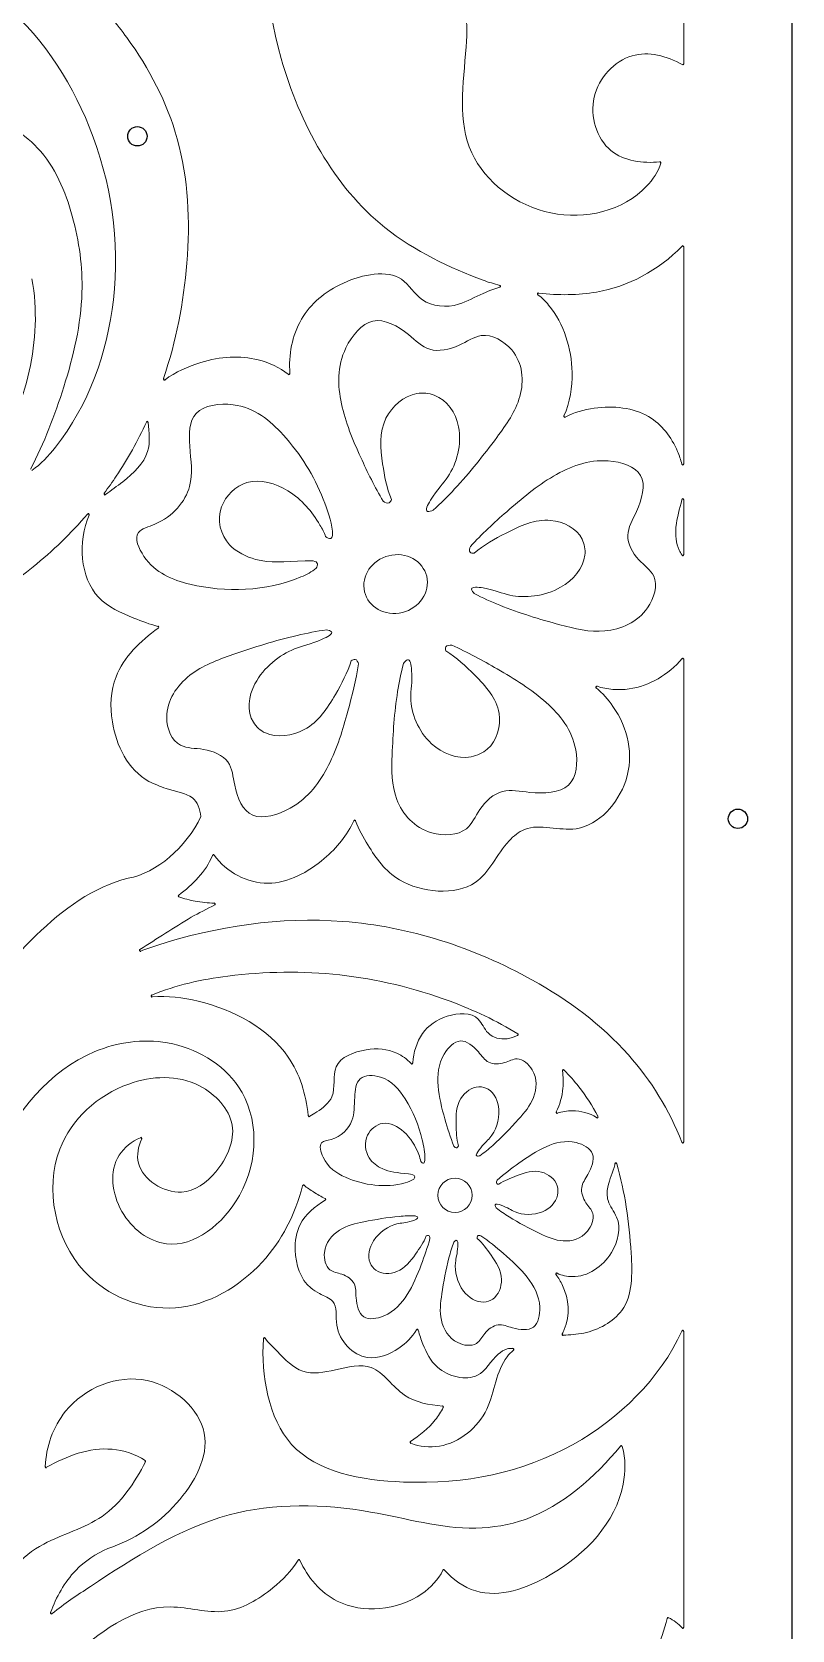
# Model space of a CAD drawing. Header units: millimetres. Extents: x -1155 to 475, y -31 to 1475.
# Drawn here: x -876.2 to -679.7, y 790.4 to 1203.5 of the extents above; entities that cross this region are included whole.
import ezdxf

# ---------------------------------------------------------------- set-up
doc = ezdxf.new("R2010")
doc.units = ezdxf.units.MM
doc.layers.add('Layer3', color=4, linetype='Continuous')

msp = doc.modelspace()

# ---------------------------------------------------------------- linework, layer by layer
msp.add_line((-679.72, -30.77), (-679.72, 1444.23))
for centre, start, end in [((-707.95, 1195.24), 240.5123, 0), ((-713.89, 1169.64), 344.2958, 95.7695), ((-713.89, 1169.64), 344.2958, 95.7695), ((-707.95, 1147.9), 360, 135.343), ((-755.32, 1137.71), 283.7045, 74.7231), ((-745.26, 1135.74), 83.2594, 233.0737), ((-809.77, 1115.21), 231.9644, 4.0595), ((-841.94, 1113.78), 161.4751, 307.2389), ((-738.46, 1104.13), 156.1027, 297.8621), ((-846.4, 1102.51), 5.1382, 155.2957), ((-707.95, 1091.85), 194.4487, 0), ((-857.31, 1084.11), 143.1917, 306.5157), ((-707.95, 1082.53), 0, 166.8869), ((-861.64, 1078.7), 336.5586, 139.3408), ((-707.95, 1068.41), 214.0836, 0), ((-843.68, 1049.59), 305.0577, 75.9058), ((-707.95, 1041.32), 0, 138.9021), ((-730.21, 1034.1), 72.5252, 232.2807), ((-792.75, 999.46), 20.3982, 154.5329), ((-829.32, 990.54), 36.1701, 158.0808), ((-838.11, 980.17), 126.4416, 250.3326), ((-829.07, 978.05), 296.918, 88.5277), ((-848.16, 966.14), 122.0743, 291.733), ((-845.11, 954.3), 112.8293, 275.216), ((-750.75, 944.32), 287.4603, 58.2163), ((-778, 937.05), 223.0969, 356.2934), ((-738.83, 934.98), 44.793, 189.3048), ((-804.53, 923.43), 185.9028, 302.5676), ((-740.47, 924.27), 151.9746, 289.3192), ((-730.11, 923.1), 237.6157, 27.8789), ((-848.05, 917.46), 334.4062, 112.4206), ((-707.95, 916.61), 201.3264, 360), ((-725.26, 910.89), 16.0887, 170.1037), ((-806.01, 905.19), 50.7298, 165.6541), ((-800.51, 901.72), 299.3642, 64.9), ((-740.54, 882.43), 65.3376, 218.9472), ((-776.58, 867.89), 13.1953, 148.1488), ((-707.95, 867.61), 360, 155.5251), ((-816.12, 865.69), 38.8561, 176.455), ((-738.91, 866.9), 150.2826, 272.8552), ((-751.89, 862.96), 310.4216, 85.4028), ((-770.09, 848.09), 334.303, 85.2304), ((-778.2, 838.96), 123.2727, 248.2424), ((-723.85, 837.79), 16.6645, 139.8658), ((-872.52, 832.7), 177.2169, 299.9958), ((-847.07, 834.06), 333.4102, 56.8654), ((-807.17, 808.34), 24.5314, 147.241), ((-769.72, 805.76), 39.7438, 153.6995), ((-871.13, 794.9), 160.1846, 308.8264), ((-711.72, 793.4), 64.9486, 166.6822), ((-707.95, 791.17), 222.9102, 0)]:
    msp.add_arc(centre, 0.25, start, end)
at = {"lineweight": 9}
for points in [[(-815.34, 1243.17), (-817.07, 1227.64), (-816.1, 1211.93), (-811.77, 1196.64)], [(-707.7, 1221.28), (-707.7, 1217.72), (-707.7, 1198.39), (-707.7, 1195.24)], [(-861.39, 1178.95), (-866.51, 1191.67), (-874.42, 1203.52), (-884.82, 1211.76)], [(-851.66, 1201.99), (-854.25, 1205.54), (-857.08, 1208.9), (-859.6, 1212.51)], [(-763.96, 1199.59), (-763.66, 1203.4), (-763.49, 1207.22), (-764.97, 1210.38)], [(-838.64, 1175.84), (-841.27, 1185.21), (-845.9, 1194.1), (-851.66, 1201.99)], [(-762.52, 1172.23), (-766.22, 1180.28), (-764.7, 1189.94), (-763.96, 1199.59)], [(-708.08, 1195.02), (-712.11, 1197.31), (-716.83, 1198.51), (-721.05, 1197.29)], [(-811.77, 1196.64), (-807.02, 1179.84), (-798.21, 1163.53), (-784.98, 1152.93)], [(-721.05, 1197.29), (-725.68, 1195.94), (-729.69, 1191.64), (-730.84, 1186.63)], [(-730.84, 1186.63), (-731.99, 1181.61), (-730.26, 1175.88), (-726.52, 1172.8)], [(-890.75, 1181.93), (-884.54, 1180.96), (-878.85, 1177.86), (-874.72, 1173.45)], [(-855.14, 1134.26), (-853.42, 1149.39), (-855.65, 1164.71), (-861.39, 1178.95)], [(-874.72, 1173.45), (-870.21, 1168.65), (-867.54, 1162.29), (-865.76, 1155.82)], [(-836.15, 1143.73), (-835.28, 1154.59), (-835.75, 1165.5), (-838.64, 1175.84)], [(-742.07, 1156.68), (-750.99, 1158.54), (-759.05, 1164.68), (-762.52, 1172.23)], [(-726.52, 1172.8), (-723.18, 1170.07), (-718.23, 1169.45), (-713.92, 1169.89)], [(-713.65, 1169.57), (-714.28, 1167.33), (-715.65, 1165.31), (-717.3, 1163.59)], [(-717.3, 1163.59), (-723.36, 1157.24), (-733.14, 1154.82), (-742.07, 1156.68)], [(-865.76, 1155.82), (-863.97, 1149.33), (-863.07, 1142.72), (-863.26, 1136.14)], [(-784.98, 1152.93), (-777.24, 1146.73), (-767.98, 1142.48), (-759.59, 1139.28)], [(-730.26, 1136.23), (-722.1, 1137.64), (-714.32, 1141.81), (-708.13, 1148.08)], [(-707.7, 1147.9), (-707.7, 1142.47), (-707.7, 1102.64), (-707.7, 1091.85)], [(-842.18, 1113.86), (-838.95, 1123.48), (-836.97, 1133.58), (-836.15, 1143.73)], [(-780.7, 1139.55), (-784.4, 1142.08), (-790.66, 1140.84), (-795.68, 1138.56)], [(-885.72, 1093.36), (-877.87, 1107.45), (-873.26, 1123.67), (-876.21, 1139.65)], [(-863.26, 1136.14), (-863.5, 1127.91), (-865.45, 1119.71), (-867.95, 1111.77)], [(-795.68, 1138.56), (-800.53, 1136.36), (-804.23, 1133.19), (-806.54, 1129.21)], [(-775.28, 1134.22), (-777.42, 1135.7), (-778.69, 1138.18), (-780.7, 1139.55)], [(-759.54, 1135.84), (-761.7, 1135.12), (-763.64, 1133.76), (-765.9, 1133.07)], [(-759.59, 1139.28), (-758.17, 1138.79), (-756.72, 1138.35), (-755.26, 1137.95)], [(-755.26, 1137.47), (-756.61, 1137.14), (-758.03, 1136.6), (-759.54, 1135.84)], [(-745.23, 1135.98), (-740.08, 1135.37), (-734.98, 1135.41), (-730.26, 1136.23)], [(-870.14, 1096.14), (-861.53, 1106.96), (-856.7, 1120.53), (-855.14, 1134.26)], [(-765.9, 1133.07), (-769.03, 1132.13), (-772.76, 1132.48), (-775.28, 1134.22)], [(-742.64, 1132.88), (-743.52, 1133.91), (-744.44, 1134.81), (-745.41, 1135.54)], [(-736.58, 1115.46), (-736.7, 1121.68), (-738.65, 1127.94), (-742.64, 1132.88)], [(-806.54, 1129.21), (-808.97, 1125.01), (-809.86, 1119.92), (-809.52, 1115.23)], [(-795.03, 1121.83), (-793.53, 1124.96), (-791, 1128.1), (-788.04, 1128.73)], [(-788.04, 1128.73), (-785.04, 1129.37), (-781.59, 1127.43), (-778.87, 1125.23)], [(-778.87, 1125.23), (-776.98, 1123.71), (-775.44, 1122.06), (-773.37, 1121.45)], [(-765.8, 1122.47), (-763.76, 1123.39), (-761.98, 1124.7), (-760.04, 1124.97)], [(-760.04, 1124.97), (-757.25, 1125.36), (-754.13, 1123.58), (-752.18, 1121.28)], [(-817.71, 1118.73), (-822.41, 1119.92), (-827.39, 1119.59), (-832.58, 1118.01)], [(-796.18, 1107.39), (-797.19, 1112.06), (-797.37, 1116.93), (-795.03, 1121.83)], [(-773.37, 1121.45), (-771.13, 1120.79), (-768.28, 1121.34), (-765.8, 1122.47)], [(-752.18, 1121.28), (-749.29, 1117.87), (-748.95, 1113.3), (-750.08, 1109.24)], [(-832.58, 1118.01), (-835.86, 1117.02), (-839.22, 1115.53), (-841.79, 1113.58)], [(-809.93, 1115.01), (-812.15, 1116.75), (-814.88, 1118.01), (-817.71, 1118.73)], [(-738.68, 1104.23), (-737.12, 1107.77), (-736.5, 1111.61), (-736.58, 1115.46)], [(-867.95, 1111.77), (-870.26, 1104.41), (-873.05, 1097.26), (-876.56, 1090.45)], [(-833.75, 1104.89), (-831.77, 1106.99), (-827.68, 1107.55), (-824.22, 1107.11)], [(-824.22, 1107.11), (-818.58, 1106.4), (-814.61, 1103.03), (-811.24, 1099.31)], [(-791.19, 1093.48), (-793.24, 1097.99), (-795.15, 1102.58), (-796.18, 1107.39)], [(-776.68, 1110.02), (-780.12, 1109.44), (-783.15, 1106.65), (-784.68, 1103.62)], [(-772.19, 1109.59), (-773.58, 1110.11), (-775.17, 1110.28), (-776.68, 1110.02)], [(-765.93, 1101.44), (-766.65, 1105.03), (-768.81, 1108.34), (-772.19, 1109.59)], [(-750.08, 1109.24), (-751.16, 1105.39), (-753.57, 1102), (-756.02, 1098.69)], [(-716.81, 1104.07), (-720.75, 1106.36), (-725.95, 1106.93), (-730.84, 1106.24)], [(-835.4, 1096.41), (-835.62, 1099.51), (-835.64, 1102.89), (-833.75, 1104.89)], [(-784.68, 1103.62), (-786.55, 1099.89), (-786.13, 1095.8), (-785.55, 1091.86)], [(-730.84, 1106.24), (-733.49, 1105.87), (-736.04, 1105.13), (-738.34, 1103.91)], [(-709.32, 1095.05), (-710.88, 1098.7), (-713.36, 1102.05), (-716.81, 1104.07)], [(-854.39, 1088.67), (-851.44, 1093.1), (-848.86, 1097.77), (-846.62, 1102.62)], [(-846.15, 1102.53), (-845.92, 1099.97), (-845.56, 1097.34), (-846.29, 1094.99)], [(-811.24, 1099.31), (-806.74, 1094.34), (-803.32, 1088.76), (-800.88, 1082.73)], [(-768.67, 1088.51), (-766.44, 1091.82), (-765.01, 1096.86), (-765.93, 1101.44)], [(-756.02, 1098.69), (-759.46, 1094.05), (-763.01, 1089.58), (-766.94, 1085.35)], [(-876.19, 1090.13), (-873.88, 1091.77), (-871.92, 1093.9), (-870.14, 1096.14)], [(-846.29, 1094.99), (-847.23, 1091.98), (-849.95, 1089.42), (-852.72, 1087.22)], [(-835.45, 1086.01), (-834.56, 1089.29), (-835.13, 1092.64), (-835.4, 1096.41)], [(-708.2, 1091.79), (-708.48, 1092.89), (-708.86, 1093.98), (-709.32, 1095.05)], [(-785.41, 1082.2), (-787.58, 1085.84), (-789.44, 1089.63), (-791.19, 1093.48)], [(-785.55, 1091.86), (-785.07, 1088.67), (-784.49, 1085.58), (-783.27, 1082.66)], [(-741.37, 1088.66), (-737.14, 1091.15), (-732.51, 1092.99), (-727.22, 1092.61)], [(-727.22, 1092.61), (-723.84, 1092.37), (-720.19, 1091.22), (-718.85, 1088.82)], [(-857.51, 1084.26), (-856.43, 1085.7), (-855.39, 1087.17), (-854.39, 1088.67)], [(-852.72, 1087.22), (-854.2, 1086.05), (-855.7, 1084.99), (-857.16, 1083.91)], [(-820.63, 1086.99), (-823.56, 1086.1), (-826.13, 1083.58), (-827.18, 1080.73)], [(-810.07, 1084.89), (-813.2, 1086.78), (-817.16, 1088.04), (-820.63, 1086.99)], [(-773.16, 1082.42), (-771.37, 1085.38), (-769.9, 1086.68), (-768.67, 1088.51)], [(-753.48, 1079.47), (-749.67, 1082.83), (-745.73, 1086.1), (-741.37, 1088.66)], [(-718.85, 1088.82), (-717.49, 1086.4), (-718.49, 1082.69), (-719.92, 1079.53)], [(-844.39, 1076.27), (-839.71, 1078.25), (-836.53, 1082.08), (-835.45, 1086.01)], [(-801.74, 1076.02), (-803.81, 1079.48), (-806.35, 1082.63), (-810.07, 1084.89)], [(-800.88, 1082.73), (-799.8, 1080.04), (-798.91, 1077.26), (-798.49, 1074.4)], [(-783.88, 1081.75), (-784.33, 1081.54), (-784.99, 1081.9), (-785.41, 1082.2)], [(-783.27, 1082.66), (-783.36, 1082.32), (-783.57, 1081.9), (-783.88, 1081.75)], [(-773.93, 1079.56), (-774.65, 1079.75), (-773.88, 1081.22), (-773.16, 1082.42)], [(-766.94, 1085.35), (-768.7, 1083.46), (-770.53, 1081.62), (-772.47, 1079.89)], [(-709.72, 1075.5), (-709.49, 1077.92), (-708.74, 1080.25), (-708.2, 1082.58)], [(-707.7, 1082.53), (-707.7, 1078.41), (-707.7, 1070.85), (-707.7, 1068.41)], [(-875.92, 1065.18), (-870.84, 1069.32), (-866.1, 1073.89), (-861.83, 1078.87)], [(-861.41, 1078.6), (-864.42, 1071.68), (-863.76, 1062.45), (-858.97, 1057.36)], [(-827.18, 1080.73), (-828.43, 1077.34), (-827.51, 1073.49), (-825.11, 1070.91)], [(-772.47, 1079.89), (-772.92, 1079.67), (-773.59, 1079.48), (-773.93, 1079.56)], [(-762.87, 1070.49), (-759.92, 1073.66), (-756.75, 1076.6), (-753.48, 1079.47)], [(-719.92, 1079.53), (-720.91, 1077.34), (-722.11, 1075.41), (-722.18, 1073.38)], [(-847.23, 1067.92), (-848.65, 1069.97), (-849.78, 1072.59), (-848.68, 1074.07)], [(-848.68, 1074.07), (-847.91, 1075.1), (-846.05, 1075.56), (-844.39, 1076.27)], [(-800.31, 1073.02), (-800.63, 1074.08), (-801.17, 1075.06), (-801.74, 1076.02)], [(-798.49, 1074.4), (-798.45, 1073.78), (-798.47, 1072.72), (-798.97, 1072.55)], [(-753.63, 1073.94), (-756.58, 1072.42), (-759.4, 1070.84), (-761.9, 1068.76)], [(-742.12, 1077.22), (-746.17, 1077.59), (-750, 1075.81), (-753.63, 1073.94)], [(-733.98, 1072.36), (-735.4, 1075.2), (-738.84, 1076.91), (-742.12, 1077.22)], [(-708.9, 1069.55), (-709.74, 1071.34), (-709.92, 1073.45), (-709.72, 1075.5)], [(-825.11, 1070.91), (-823.34, 1069.02), (-820.77, 1067.81), (-818.37, 1067.16)], [(-798.97, 1072.55), (-799.33, 1072.42), (-799.94, 1072.75), (-800.31, 1073.02)], [(-762.92, 1068.99), (-763.23, 1069.32), (-763.06, 1070.02), (-762.87, 1070.49)], [(-733.27, 1068.26), (-733.13, 1069.66), (-733.36, 1071.12), (-733.98, 1072.36)], [(-722.18, 1073.38), (-722.25, 1071.18), (-721.01, 1068.85), (-719.32, 1067.05)], [(-835.34, 1060.73), (-839.98, 1061.84), (-844.24, 1063.59), (-847.23, 1067.92)], [(-818.37, 1067.16), (-814.55, 1066.13), (-811.16, 1066.53), (-805.58, 1066.77)], [(-805.58, 1066.77), (-804.13, 1066.83), (-802.53, 1066.88), (-802.4, 1065.98)], [(-802.4, 1065.98), (-802.36, 1065.66), (-802.5, 1065.23), (-802.72, 1064.91)], [(-790.36, 1059.53), (-790.88, 1063.67), (-787.64, 1067.58), (-783.13, 1068.27)], [(-761.9, 1068.76), (-762.25, 1068.72), (-762.7, 1068.77), (-762.92, 1068.99)], [(-739.54, 1059.93), (-736.27, 1061.8), (-733.64, 1064.84), (-733.27, 1068.26)], [(-719.32, 1067.05), (-717.92, 1065.57), (-716.22, 1064.45), (-715.47, 1062.83)], [(-708.16, 1068.27), (-708.44, 1068.69), (-708.69, 1069.11), (-708.9, 1069.55)], [(-937.87, 1035.33), (-915.66, 1041.62), (-893.73, 1050.67), (-875.92, 1065.18)], [(-806.66, 1062.61), (-815.68, 1058.82), (-826.21, 1058.53), (-835.34, 1060.73)], [(-802.72, 1064.91), (-803.83, 1063.9), (-805.23, 1063.21), (-806.66, 1062.61)], [(-715.47, 1062.83), (-714.4, 1060.5), (-715.33, 1057.14), (-717.06, 1054.63)], [(-858.97, 1057.36), (-856.6, 1054.84), (-853.2, 1053.34), (-849.84, 1051.98)], [(-781.26, 1053.27), (-785.77, 1052.59), (-789.85, 1055.39), (-790.36, 1059.53)], [(-762.54, 1059.46), (-762.54, 1060.16), (-760.93, 1059.98), (-759.6, 1059.76)], [(-761.86, 1058.29), (-762.18, 1058.61), (-762.54, 1059.13), (-762.54, 1059.46)], [(-755.24, 1055.29), (-757.49, 1056.18), (-759.72, 1057.17), (-761.86, 1058.29)], [(-759.6, 1059.76), (-756.31, 1059.2), (-754.7, 1058.35), (-752.64, 1057.9)], [(-752.64, 1057.9), (-748.91, 1057.07), (-743.71, 1057.54), (-739.54, 1059.93)], [(-739.71, 1050.25), (-745.02, 1051.69), (-750.2, 1053.27), (-755.24, 1055.29)], [(-717.06, 1054.63), (-719.62, 1050.91), (-723.92, 1049.03), (-728.1, 1048.64)], [(-843.54, 1049.39), (-848.19, 1046.12), (-852.51, 1041.76), (-854.46, 1036.81)], [(-849.84, 1051.98), (-847.79, 1051.15), (-845.76, 1050.37), (-843.62, 1049.83)], [(-728.1, 1048.64), (-732.06, 1048.26), (-735.92, 1049.22), (-739.71, 1050.25)], [(-824.26, 1042.55), (-818.75, 1044.46), (-813.27, 1046.18), (-807.66, 1047.49)], [(-801.14, 1046.53), (-804.34, 1045.09), (-806.27, 1044.82), (-808.34, 1044.01)], [(-807.66, 1047.49), (-805.15, 1048.08), (-802.61, 1048.59), (-800.06, 1048.94)], [(-798.76, 1048.43), (-798.33, 1047.89), (-799.84, 1047.11), (-801.14, 1046.53)], [(-800.06, 1048.94), (-799.59, 1048.88), (-798.96, 1048.68), (-798.76, 1048.43)], [(-769.22, 1044.55), (-768.96, 1044.94), (-768.18, 1044.99), (-767.64, 1044.97)], [(-767.64, 1044.97), (-763.6, 1043.14), (-759.73, 1041.04), (-755.91, 1038.83)], [(-835.36, 1037.2), (-832.13, 1039.73), (-828.18, 1041.19), (-824.26, 1042.55)], [(-808.34, 1044.01), (-812.1, 1042.52), (-816.34, 1039.21), (-818.54, 1035.01)], [(-797.76, 1032.22), (-796.11, 1035.06), (-794.6, 1037.88), (-793.68, 1040.9)], [(-793.68, 1040.9), (-793.4, 1041.13), (-792.98, 1041.36), (-792.65, 1041.31)], [(-792.65, 1041.31), (-792.18, 1041.23), (-791.91, 1040.59), (-791.78, 1040.13)], [(-780.16, 1040.21), (-779.91, 1040.62), (-779.45, 1041.12), (-779.11, 1041.22)], [(-779.11, 1041.22), (-778.37, 1041.44), (-778.16, 1039.86), (-778.06, 1038.52)], [(-769.21, 1043.5), (-769.34, 1043.82), (-769.41, 1044.27), (-769.22, 1044.55)], [(-761.74, 1037.25), (-764.06, 1039.58), (-766.41, 1041.77), (-769.21, 1043.5)], [(-721.82, 1033.67), (-716.56, 1034.41), (-711.72, 1037.38), (-708.14, 1041.49)], [(-707.7, 1041.32), (-707.7, 1032), (-707.7, 929.65), (-707.7, 916.61)], [(-854.46, 1036.81), (-855.91, 1033.15), (-856.05, 1029.17), (-855.41, 1025.19)], [(-841.36, 1026.32), (-841.38, 1030.63), (-838.77, 1034.52), (-835.36, 1037.2)], [(-791.78, 1040.13), (-792.44, 1036.01), (-793.43, 1031.94), (-794.53, 1027.88)], [(-781.67, 1032.99), (-781.28, 1035.41), (-780.81, 1037.83), (-780.16, 1040.21)], [(-755.45, 1027.33), (-756.07, 1031.29), (-758.88, 1034.38), (-761.74, 1037.25)], [(-755.91, 1038.83), (-751.45, 1036.25), (-747.05, 1033.52), (-743.28, 1030.17)], [(-818.54, 1035.01), (-820.26, 1031.71), (-820.71, 1027.87), (-818.96, 1025.04)], [(-783.08, 1016.66), (-782.89, 1022.15), (-782.52, 1027.57), (-781.67, 1032.99)], [(-726, 1029.16), (-727.22, 1030.94), (-728.65, 1032.59), (-730.36, 1033.91)], [(-730.13, 1034.34), (-727.52, 1033.52), (-724.61, 1033.28), (-721.82, 1033.67)], [(-805.81, 1023.16), (-802.06, 1025.18), (-799.8, 1028.72), (-797.76, 1032.22)], [(-743.28, 1030.17), (-739.63, 1026.93), (-736.56, 1023.09), (-735.64, 1017.95)], [(-722.72, 1009.92), (-720.42, 1016.73), (-722.21, 1023.62), (-726, 1029.16)], [(-855.41, 1025.19), (-854.39, 1018.98), (-851.45, 1012.78), (-845.94, 1009.75)], [(-837.77, 1019.1), (-840.11, 1020.28), (-841.34, 1023.4), (-841.36, 1026.32)], [(-818.96, 1025.04), (-818.24, 1023.87), (-817.15, 1022.88), (-815.85, 1022.28)], [(-794.53, 1027.88), (-795.83, 1023.13), (-797.28, 1018.38), (-799.53, 1013.93)], [(-758.51, 1018.09), (-755.9, 1020.31), (-754.95, 1024.11), (-755.45, 1027.33)], [(-815.85, 1022.28), (-812.9, 1020.9), (-808.86, 1021.53), (-805.81, 1023.16)], [(-831.87, 1018.04), (-833.98, 1018.38), (-836.14, 1018.28), (-837.77, 1019.1)], [(-825.53, 1014.79), (-826.8, 1016.53), (-829.29, 1017.61), (-831.87, 1018.04)], [(-781.89, 1005.12), (-783.26, 1008.77), (-783.22, 1012.73), (-783.08, 1016.66)], [(-772.91, 1019.51), (-770.14, 1016.98), (-766.3, 1015.42), (-762.64, 1016.14)], [(-762.64, 1016.14), (-761.13, 1016.43), (-759.66, 1017.11), (-758.51, 1018.09)], [(-735.64, 1017.95), (-735.06, 1014.66), (-735.35, 1010.83), (-737.52, 1008.81)], [(-823.77, 1008.77), (-824.24, 1011.02), (-824.36, 1013.18), (-825.53, 1014.79)], [(-799.53, 1013.93), (-801.71, 1009.61), (-804.64, 1005.56), (-809.49, 1002.85)], [(-845.94, 1009.75), (-844.48, 1009.11), (-843.1, 1008.44), (-841.53, 1007.94)], [(-841.53, 1007.94), (-839.15, 1007.18), (-836.34, 1006.8), (-834.72, 1005.5)], [(-819.08, 1001.01), (-821.74, 1002.11), (-823.11, 1005.53), (-823.77, 1008.77)], [(-737.52, 1008.81), (-739.73, 1006.77), (-743.86, 1006.57), (-747.51, 1006.94)], [(-735.54, 997.55), (-729.58, 998.4), (-724.67, 1004.13), (-722.72, 1009.92)], [(-834.72, 1005.5), (-833.37, 1004.4), (-832.86, 1002.66), (-832.5, 1000.69)], [(-772.87, 996.49), (-777.4, 997.76), (-780.43, 1001.27), (-781.89, 1005.12)], [(-754.52, 1007.18), (-756.84, 1006.57), (-758.97, 1004.66), (-760.43, 1002.49)], [(-747.51, 1006.94), (-750.06, 1007.21), (-752.37, 1007.74), (-754.52, 1007.18)], [(-832.5, 1000.69), (-836.35, 992.63), (-844.04, 986.07), (-851.3, 984.75)], [(-809.49, 1002.85), (-812.58, 1001.12), (-816.46, 999.93), (-819.08, 1001.01)], [(-800.64, 989.81), (-797.32, 992.64), (-794.71, 995.92), (-792.98, 999.57)], [(-792.52, 999.55), (-791.71, 997.38), (-790.57, 995.35), (-789.35, 993.35)], [(-760.43, 1002.49), (-761.63, 1000.71), (-762.38, 998.74), (-763.89, 997.53)], [(-763.89, 997.53), (-766.06, 995.79), (-769.81, 995.63), (-772.87, 996.49)], [(-752.84, 994.42), (-751.69, 995.66), (-750.35, 996.75), (-748.87, 997.34)], [(-748.87, 997.34), (-744.9, 998.94), (-739.94, 996.92), (-735.54, 997.55)], [(-789.35, 993.35), (-787.24, 989.89), (-784.92, 986.54), (-781.18, 984.32)], [(-761.61, 983.65), (-757.9, 986.15), (-756.15, 990.87), (-752.84, 994.42)], [(-838.26, 980.38), (-834.65, 983.04), (-831.24, 986.45), (-829.55, 990.63)], [(-829.12, 990.69), (-825.92, 986.3), (-820.53, 983.43), (-815.19, 983.46)], [(-815.19, 983.46), (-809.95, 983.48), (-804.75, 986.3), (-800.64, 989.81)], [(-851.3, 984.75), (-860.37, 982.53), (-868.18, 976.68), (-875.08, 970.02)], [(-781.18, 984.32), (-775.55, 980.98), (-766.72, 980.2), (-761.61, 983.65)], [(-833.99, 978.81), (-835.42, 979.07), (-836.83, 979.45), (-838.2, 979.94)], [(-795.81, 973.58), (-812, 974.81), (-828.43, 972.37), (-843.92, 967.37)], [(-835.02, 974.67), (-833.01, 975.74), (-830.99, 976.8), (-828.95, 977.83)], [(-829.06, 978.3), (-830.71, 978.35), (-832.36, 978.51), (-833.99, 978.81)], [(-848.3, 966.35), (-843.87, 969.13), (-839.45, 971.9), (-835.02, 974.67)], [(-746.83, 958.43), (-761.89, 966.86), (-778.71, 972.27), (-795.81, 973.58)], [(-875.08, 970.02), (-882.87, 962.5), (-889.52, 953.93), (-892.91, 943.92)], [(-843.92, 967.37), (-845.32, 966.92), (-846.71, 966.45), (-848.07, 965.91)], [(-845.21, 954.53), (-839, 957.14), (-832.3, 958.57), (-825.56, 959.44)], [(-825.56, 959.44), (-806.31, 961.93), (-786.74, 959.9), (-768.13, 952.96)], [(-722, 939.07), (-728.99, 946.94), (-737.58, 953.26), (-746.83, 958.43)], [(-833.22, 952.96), (-837.18, 953.93), (-841.16, 954.41), (-845.09, 954.05)], [(-809.95, 938.53), (-815.04, 945.95), (-824.09, 950.74), (-833.22, 952.96)], [(-760.82, 948.32), (-762.62, 950.11), (-766.03, 949.94), (-768.85, 949.06)], [(-768.13, 952.96), (-762.05, 950.7), (-756.08, 947.91), (-750.62, 944.53)], [(-768.85, 949.06), (-771.58, 948.21), (-773.76, 946.7), (-775.25, 944.6)], [(-758.29, 944.75), (-759.34, 945.79), (-759.84, 947.34), (-760.82, 948.32)], [(-859.95, 939.92), (-854.08, 942.38), (-847.55, 943.34), (-841.18, 942.19)], [(-841.18, 942.19), (-833.9, 940.89), (-826.84, 936.86), (-822.81, 930.85)], [(-775.25, 944.6), (-776.77, 942.45), (-777.57, 939.7), (-777.75, 937.03)], [(-769.62, 939.31), (-768.61, 940.99), (-767.06, 942.59), (-765.44, 942.69)], [(-765.44, 942.69), (-763.81, 942.8), (-762.1, 941.37), (-760.8, 939.86)], [(-753.38, 943.26), (-755.11, 942.99), (-757.07, 943.52), (-758.29, 944.75)], [(-750.68, 944.08), (-751.57, 943.8), (-752.44, 943.41), (-753.38, 943.26)], [(-885.61, 912.25), (-880.72, 924.11), (-871.66, 935.01), (-859.95, 939.92)], [(-804.78, 923.41), (-805.35, 928.92), (-806.97, 934.18), (-809.95, 938.53)], [(-789.84, 940.4), (-793.01, 939.9), (-796.43, 938.54), (-797.54, 935.99)], [(-781.88, 939.51), (-784.31, 940.61), (-786.97, 940.86), (-789.84, 940.4)], [(-778.18, 936.88), (-779.22, 937.98), (-780.51, 938.88), (-781.88, 939.51)], [(-771.19, 931.04), (-771.41, 933.84), (-771.19, 936.67), (-769.62, 939.31)], [(-760.8, 939.86), (-759.89, 938.81), (-759.18, 937.72), (-758.12, 937.18)], [(-754.03, 937.1), (-752.89, 937.46), (-751.85, 938.06), (-750.8, 938.05)], [(-750.8, 938.05), (-749.29, 938.03), (-747.75, 936.72), (-746.87, 935.21)], [(-708.19, 916.52), (-711.43, 924.81), (-716.16, 932.48), (-722, 939.07)], [(-832.88, 931.07), (-838.57, 934.01), (-845.21, 933.7), (-851.18, 931.55)], [(-797.54, 935.99), (-798.51, 933.75), (-797.68, 930.6), (-798.66, 928.27)], [(-791.33, 932.9), (-790.14, 933.94), (-787.93, 933.91), (-786.12, 933.35)], [(-758.12, 937.18), (-756.98, 936.6), (-755.42, 936.67), (-754.03, 937.1)], [(-746.87, 935.21), (-745.56, 932.98), (-745.68, 930.31), (-746.55, 928.05)], [(-738.96, 930.47), (-738.81, 931.95), (-738.84, 933.47), (-739.08, 934.94)], [(-738.65, 935.16), (-737.3, 933.79), (-736.02, 932.37), (-734.84, 930.87)], [(-851.18, 931.55), (-859.19, 928.67), (-866.02, 922.5), (-869, 914.69)], [(-824.45, 920.95), (-825.19, 925.15), (-828.79, 928.95), (-832.88, 931.07)], [(-822.81, 930.85), (-817.55, 923.03), (-817.45, 911.86), (-822.58, 902.73)], [(-792.77, 928.13), (-792.68, 929.95), (-792.47, 931.91), (-791.33, 932.9)], [(-786.12, 933.35), (-783.16, 932.44), (-781.28, 930.14), (-779.73, 927.69)], [(-769.46, 922.54), (-770.25, 925.33), (-770.96, 928.16), (-771.19, 931.04)], [(-760.64, 930.85), (-762.51, 930.81), (-764.31, 929.46), (-765.32, 927.84)], [(-758.28, 930.2), (-758.99, 930.62), (-759.82, 930.86), (-760.64, 930.85)], [(-755.5, 924.93), (-755.64, 927.07), (-756.57, 929.18), (-758.28, 930.2)], [(-740.69, 924.38), (-739.71, 926.24), (-739.16, 928.32), (-738.96, 930.47)], [(-734.84, 930.87), (-732.96, 928.48), (-731.32, 925.92), (-729.89, 923.22)], [(-798.66, 928.27), (-799.36, 926.61), (-800.97, 925.36), (-802.59, 924.33)], [(-793.49, 922.11), (-792.8, 923.93), (-792.88, 925.92), (-792.77, 928.13)], [(-779.73, 927.69), (-777.67, 924.41), (-776.22, 920.87), (-775.33, 917.16)], [(-765.32, 927.84), (-766.57, 925.85), (-766.61, 923.44), (-766.56, 921.11)], [(-746.55, 928.05), (-747.38, 925.92), (-748.88, 924.16), (-750.41, 922.46)], [(-802.59, 924.33), (-803.2, 923.95), (-803.81, 923.6), (-804.39, 923.22)], [(-798.89, 917.25), (-796.27, 917.99), (-794.32, 919.93), (-793.49, 922.11)], [(-785.55, 921.37), (-787.16, 921.12), (-788.7, 919.88), (-789.44, 918.32)], [(-780.07, 919.23), (-781.6, 920.6), (-783.63, 921.68), (-785.55, 921.37)], [(-767.13, 915.49), (-768.04, 917.79), (-768.78, 920.15), (-769.46, 922.54)], [(-766.56, 921.11), (-766.52, 919.21), (-766.42, 917.37), (-765.96, 915.57)], [(-757.81, 917.68), (-756.41, 919.4), (-755.31, 922.19), (-755.5, 924.93)], [(-750.41, 922.46), (-752.55, 920.08), (-754.73, 917.8), (-757.1, 915.69)], [(-736.52, 924.62), (-737.85, 924.64), (-739.17, 924.46), (-740.39, 924.03)], [(-730.24, 922.89), (-732.06, 924.04), (-734.32, 924.6), (-736.52, 924.62)], [(-853.65, 913.16), (-852.39, 915.17), (-850.35, 916.78), (-848.14, 917.69)], [(-847.82, 917.35), (-848.74, 915.44), (-849.17, 913.16), (-848.66, 911.12)], [(-828.7, 908.85), (-825.74, 912.39), (-823.74, 916.86), (-824.45, 920.95)], [(-801.31, 916.35), (-800.84, 916.88), (-799.82, 916.99), (-798.89, 917.25)], [(-789.44, 918.32), (-790.33, 916.47), (-790.1, 914.16), (-788.99, 912.45)], [(-776.23, 913.35), (-777.1, 915.54), (-778.24, 917.59), (-780.07, 919.23)], [(-775.33, 917.16), (-774.93, 915.51), (-774.64, 913.82), (-774.61, 912.13)], [(-760.6, 914.54), (-759.46, 916.1), (-758.59, 916.73), (-757.81, 917.68)], [(-743.28, 915.36), (-740.87, 916.43), (-738.29, 917.09), (-735.5, 916.4)], [(-869, 914.69), (-872.92, 904.46), (-870.25, 891.42), (-862.67, 883.16)], [(-852.97, 898.65), (-855.58, 903.23), (-856.24, 909.05), (-853.65, 913.16)], [(-800.96, 912.67), (-801.57, 913.98), (-802, 915.6), (-801.31, 916.35)], [(-775.66, 911.49), (-775.77, 912.13), (-775.99, 912.75), (-776.23, 913.35)], [(-766.35, 915.1), (-766.6, 915.02), (-766.93, 915.28), (-767.13, 915.49)], [(-765.96, 915.57), (-766.03, 915.38), (-766.17, 915.16), (-766.35, 915.1)], [(-761.2, 912.96), (-761.57, 913.13), (-761.06, 913.91), (-760.6, 914.54)], [(-760.41, 913.02), (-760.66, 912.93), (-761.03, 912.88), (-761.2, 912.96)], [(-757.1, 915.69), (-758.16, 914.75), (-759.26, 913.85), (-760.41, 913.02)], [(-750.33, 911.1), (-748.08, 912.71), (-745.77, 914.26), (-743.28, 915.36)], [(-735.5, 916.4), (-733.72, 915.96), (-731.85, 914.98), (-731.3, 913.47)], [(-731.3, 913.47), (-730.74, 911.94), (-731.52, 909.88), (-732.48, 908.18)], [(-848.66, 911.12), (-847.57, 906.74), (-842.11, 903.43), (-837.55, 903.63)], [(-837.55, 903.63), (-834.05, 903.79), (-831.07, 906.02), (-828.7, 908.85)], [(-795.11, 907.45), (-797.5, 908.5), (-799.65, 909.89), (-800.96, 912.67)], [(-788.99, 912.45), (-788.18, 911.2), (-786.89, 910.27), (-785.66, 909.68)], [(-785.66, 909.68), (-783.69, 908.75), (-781.87, 908.68), (-778.88, 908.33)], [(-774.99, 911.09), (-775.19, 911.05), (-775.49, 911.3), (-775.66, 911.49)], [(-774.61, 912.13), (-774.62, 911.76), (-774.71, 911.15), (-774.99, 911.09)], [(-755.92, 906.72), (-754.14, 908.3), (-752.26, 909.72), (-750.33, 911.1)], [(-744.44, 908.79), (-746.57, 909.37), (-748.72, 908.67), (-750.78, 907.91)], [(-740.44, 905.26), (-741, 907.03), (-742.72, 908.33), (-744.44, 908.79)], [(-727.33, 904.94), (-726.92, 906.95), (-725.94, 908.76), (-725.55, 910.71)], [(-725.55, 910.71), (-725.53, 910.78), (-725.52, 910.86), (-725.51, 910.93)], [(-725.02, 910.96), (-722.93, 903.72), (-721.82, 895.9), (-721.31, 887.86)], [(-816.72, 885.51), (-811.58, 891.09), (-808.15, 897.83), (-806.26, 905.25)], [(-805.86, 905.38), (-805.09, 904.75), (-804.24, 904.2), (-803.4, 903.66)], [(-779.73, 906.01), (-784.78, 904.61), (-790.4, 905.37), (-795.11, 907.45)], [(-777.48, 907), (-778.14, 906.51), (-778.93, 906.24), (-779.73, 906.01)], [(-778.88, 908.33), (-778.11, 908.24), (-777.25, 908.12), (-777.24, 907.59)], [(-777.24, 907.59), (-777.24, 907.4), (-777.35, 907.16), (-777.48, 907)], [(-756.05, 905.86), (-756.19, 906.08), (-756.05, 906.47), (-755.92, 906.72)], [(-755.52, 905.64), (-755.71, 905.64), (-755.95, 905.71), (-756.05, 905.86)], [(-750.78, 907.91), (-752.45, 907.29), (-754.05, 906.62), (-755.52, 905.64)], [(-740.33, 902.82), (-740.16, 903.62), (-740.19, 904.49), (-740.44, 905.26)], [(-734.09, 904.81), (-734.28, 903.54), (-733.77, 902.08), (-732.99, 900.89)], [(-732.48, 908.18), (-733.16, 907), (-733.92, 905.98), (-734.09, 904.81)], [(-727.28, 901.43), (-727.61, 902.54), (-727.57, 903.77), (-727.33, 904.94)], [(-822.58, 902.73), (-826.7, 895.39), (-834.2, 889.37), (-841.4, 890.25)], [(-800.39, 901.5), (-803.02, 900.02), (-805.53, 897.91), (-806.86, 895.27)], [(-803.4, 903.66), (-802.42, 903.03), (-801.44, 902.43), (-800.41, 901.95)], [(-756.48, 900.3), (-756.43, 900.71), (-755.59, 900.46), (-754.9, 900.22)], [(-744.22, 898.55), (-742.36, 899.34), (-740.75, 900.87), (-740.33, 902.82)], [(-732.99, 900.89), (-732.35, 899.91), (-731.51, 899.11), (-731.23, 898.11)], [(-725.06, 897.16), (-725.68, 898.62), (-726.83, 899.91), (-727.28, 901.43)], [(-841.4, 890.25), (-845.96, 890.81), (-850.41, 894.13), (-852.97, 898.65)], [(-790.42, 895.94), (-787.37, 896.56), (-784.34, 897.07), (-781.26, 897.34)], [(-781.26, 897.34), (-779.89, 897.46), (-778.51, 897.53), (-777.13, 897.51)], [(-776.47, 897.1), (-776.28, 896.75), (-777.13, 896.43), (-777.86, 896.21)], [(-777.13, 897.51), (-776.88, 897.44), (-776.56, 897.26), (-776.47, 897.1)], [(-756.2, 899.56), (-756.35, 899.78), (-756.5, 900.11), (-756.48, 900.3)], [(-752.87, 897.24), (-754.01, 897.96), (-755.13, 898.72), (-756.2, 899.56)], [(-754.9, 900.22), (-753.18, 899.61), (-752.38, 898.97), (-751.32, 898.52)], [(-744.95, 892.95), (-747.68, 894.25), (-750.33, 895.63), (-752.87, 897.24)], [(-751.32, 898.52), (-749.39, 897.72), (-746.59, 897.53), (-744.22, 898.55)], [(-731.23, 898.11), (-730.81, 896.67), (-731.53, 894.8), (-732.61, 893.5)], [(-726.39, 888), (-724.64, 890.85), (-723.87, 894.34), (-725.06, 897.16)], [(-806.86, 895.27), (-807.87, 893.28), (-808.22, 890.98), (-808.14, 888.62)], [(-800.59, 888.04), (-800.32, 890.54), (-798.67, 892.56), (-796.68, 893.81)], [(-796.68, 893.81), (-794.79, 895), (-792.6, 895.5), (-790.42, 895.94)], [(-781.86, 895.38), (-783.96, 894.85), (-786.43, 893.3), (-787.88, 891.06)], [(-777.86, 896.21), (-779.66, 895.65), (-780.7, 895.67), (-781.86, 895.38)], [(-777.02, 887.62), (-775.95, 889.12), (-774.96, 890.62), (-774.27, 892.29)], [(-774.27, 892.29), (-774.11, 892.4), (-773.87, 892.49), (-773.7, 892.43)], [(-773.7, 892.43), (-773.45, 892.35), (-773.35, 891.95), (-773.31, 891.67)], [(-761.08, 891.64), (-761.13, 891.84), (-761.14, 892.1), (-761.02, 892.25)], [(-761.02, 892.25), (-760.86, 892.46), (-760.44, 892.42), (-760.15, 892.35)], [(-760.15, 892.35), (-758.12, 890.94), (-756.2, 889.38), (-754.32, 887.76)], [(-738.88, 891), (-741.01, 891.13), (-743, 892.02), (-744.95, 892.95)], [(-732.61, 893.5), (-734.22, 891.57), (-736.63, 890.86), (-738.88, 891)], [(-808.14, 888.62), (-808.01, 884.93), (-806.85, 881.08), (-804.12, 878.84)], [(-799.16, 883.54), (-800.33, 884.43), (-800.77, 886.34), (-800.59, 888.04)], [(-787.88, 891.06), (-789.01, 889.3), (-789.51, 887.12), (-788.76, 885.32)], [(-773.31, 891.67), (-773.94, 889.35), (-774.73, 887.08), (-775.59, 884.82)], [(-768.41, 886.64), (-768.04, 888.01), (-767.63, 889.37), (-767.13, 890.7)], [(-767.13, 890.7), (-766.97, 890.91), (-766.69, 891.16), (-766.5, 891.19)], [(-766.12, 889.54), (-766.22, 887.6), (-766.6, 886.6), (-766.72, 885.38)], [(-766.5, 891.19), (-766.09, 891.25), (-766.09, 890.32), (-766.12, 889.54)], [(-757.53, 887.36), (-758.61, 888.92), (-759.71, 890.39), (-761.08, 891.64)], [(-839.11, 873.73), (-830.59, 874.38), (-822.55, 879.2), (-816.72, 885.51)], [(-788.76, 885.32), (-788.46, 884.58), (-787.95, 883.91), (-787.29, 883.45)], [(-781.9, 883.08), (-779.77, 883.92), (-778.33, 885.77), (-777.02, 887.62)], [(-775.59, 884.82), (-776.59, 882.18), (-777.68, 879.55), (-779.17, 877.17)], [(-770.24, 877.31), (-769.78, 880.47), (-769.22, 883.58), (-768.41, 886.64)], [(-766.72, 885.38), (-766.94, 883.17), (-766.31, 880.24), (-764.64, 878.06)], [(-754.84, 881.06), (-754.91, 883.41), (-756.2, 885.44), (-757.53, 887.36)], [(-754.32, 887.76), (-752.12, 885.87), (-749.96, 883.91), (-748.18, 881.63)], [(-736.53, 881.77), (-732.52, 881.72), (-728.65, 884.33), (-726.39, 888)], [(-721.31, 887.86), (-720.97, 882.46), (-720.89, 876.95), (-723.74, 873.03)], [(-862.67, 883.16), (-856.69, 876.64), (-847.66, 873.08), (-839.11, 873.73)], [(-796.09, 882.4), (-797.19, 882.79), (-798.35, 882.92), (-799.16, 883.54)], [(-792.94, 879.96), (-793.5, 881.08), (-794.75, 881.93), (-796.09, 882.4)], [(-792.4, 876.32), (-792.5, 877.67), (-792.42, 878.93), (-792.94, 879.96)], [(-787.29, 883.45), (-785.82, 882.39), (-783.63, 882.4), (-781.9, 883.08)], [(-757.08, 875.97), (-755.54, 877.03), (-754.79, 879.15), (-754.84, 881.06)], [(-748.18, 881.63), (-746.45, 879.43), (-745.07, 876.94), (-744.93, 873.87)], [(-739.06, 879.52), (-739.52, 880.51), (-740.07, 881.44), (-740.73, 882.27)], [(-740.43, 882.65), (-739.22, 882.1), (-737.87, 881.79), (-736.53, 881.77)], [(-804.12, 878.84), (-803.39, 878.34), (-802.7, 877.83), (-801.9, 877.4)], [(-801.9, 877.4), (-800.69, 876.75), (-799.22, 876.29), (-798.44, 875.39)], [(-790.42, 871.41), (-791.76, 872.28), (-792.26, 874.38), (-792.4, 876.32)], [(-779.17, 877.17), (-780.62, 874.86), (-782.44, 872.78), (-785.2, 871.63)], [(-770.37, 870.52), (-770.86, 872.75), (-770.58, 875.04), (-770.24, 877.31)], [(-764.64, 878.06), (-763.34, 876.35), (-761.4, 875.11), (-759.4, 875.2)], [(-759.4, 875.2), (-758.59, 875.24), (-757.76, 875.5), (-757.08, 875.97)], [(-738.59, 868.09), (-736.92, 871.83), (-737.41, 875.98), (-739.06, 879.52)], [(-798.44, 875.39), (-797.24, 873.98), (-797.73, 871.52), (-797.39, 869.24)], [(-785.2, 871.63), (-786.96, 870.9), (-789.1, 870.55), (-790.42, 871.41)], [(-744.93, 873.87), (-744.84, 871.92), (-745.25, 869.73), (-746.54, 868.75)], [(-723.74, 873.03), (-725.91, 870.04), (-729.77, 867.97), (-733.58, 867.19)], [(-797.39, 869.24), (-796.75, 865.05), (-793.28, 861.5), (-789.52, 860.89)], [(-781.36, 863.29), (-779.49, 864.58), (-777.94, 866.17), (-776.79, 868.02)], [(-776.33, 867.95), (-776.04, 866.72), (-775.6, 865.53), (-775.12, 864.35)], [(-766.15, 864.72), (-768.48, 865.86), (-769.85, 868.16), (-770.37, 870.52)], [(-755.68, 869.3), (-756.96, 869.15), (-758.22, 868.23), (-759.14, 867.1)], [(-751.97, 868.54), (-753.31, 868.92), (-754.5, 869.44), (-755.68, 869.3)], [(-746.54, 868.75), (-747.84, 867.76), (-750.05, 868.01), (-751.97, 868.54)], [(-739.13, 867.02), (-738.93, 867.37), (-738.75, 867.73), (-738.59, 868.09)], [(-736.3, 838.43), (-724.43, 845.1), (-713.82, 855.34), (-708.18, 867.72)], [(-707.7, 867.61), (-707.7, 858.38), (-707.7, 798.13), (-707.7, 791.17)], [(-816.37, 865.7), (-816.96, 856.25), (-815.12, 845.13), (-809.06, 838.43)], [(-812.76, 862.41), (-813.87, 863.55), (-814.96, 864.64), (-815.93, 865.84)], [(-789.52, 860.89), (-786.73, 860.45), (-783.78, 861.62), (-781.36, 863.29)], [(-775.12, 864.35), (-774.23, 862.16), (-773.22, 860.01), (-771.38, 858.4)], [(-761.31, 864.53), (-762.58, 863.71), (-764.58, 863.95), (-766.15, 864.72)], [(-759.14, 867.1), (-759.89, 866.17), (-760.42, 865.1), (-761.31, 864.53)], [(-753.33, 863.1), (-752.86, 863.22), (-752.37, 863.25), (-751.87, 863.21)], [(-733.58, 867.19), (-735.36, 866.82), (-737.12, 866.74), (-738.9, 866.65)], [(-806.18, 857.33), (-808.67, 858.17), (-810.77, 860.38), (-812.76, 862.41)], [(-788.51, 858.27), (-791.16, 859.24), (-794.47, 858.42), (-797.72, 857.71)], [(-761.01, 856.29), (-758.87, 857.41), (-757.63, 859.99), (-755.64, 861.76)], [(-753.35, 861.09), (-756.29, 857.37), (-756.43, 852.06), (-758.62, 847.56)], [(-755.64, 861.76), (-754.94, 862.37), (-754.16, 862.89), (-753.33, 863.1)], [(-751.73, 862.77), (-752.33, 862.26), (-752.88, 861.69), (-753.35, 861.09)], [(-846.37, 854.9), (-854.21, 856.61), (-862.6, 853), (-867.5, 846.97)], [(-797.72, 857.71), (-800.7, 857.05), (-803.64, 856.48), (-806.18, 857.33)], [(-779.86, 851.13), (-783, 853.27), (-785.28, 857.09), (-788.51, 858.27)], [(-771.38, 858.4), (-768.61, 855.97), (-763.96, 854.74), (-761.01, 856.29)], [(-831.66, 841.31), (-832.9, 847.66), (-839.42, 853.37), (-846.37, 854.9)], [(-770.07, 848.34), (-773.46, 848.62), (-777.01, 849.18), (-779.86, 851.13)], [(-867.5, 846.97), (-870.8, 842.92), (-872.52, 837.78), (-872.77, 832.72)], [(-771.96, 844.74), (-771.15, 845.74), (-770.42, 846.82), (-769.86, 847.98)], [(-758.62, 847.56), (-760.95, 842.75), (-765.63, 838.87), (-770.84, 837.97)], [(-778.34, 839.17), (-775.98, 840.72), (-773.75, 842.54), (-771.96, 844.74)], [(-838.83, 823.2), (-834.22, 828.39), (-830.45, 835.14), (-831.66, 841.31)], [(-809.06, 838.43), (-802.51, 831.19), (-791.02, 829.11), (-780.15, 828.69)], [(-780.15, 828.69), (-764.14, 828.07), (-749.45, 831.05), (-736.3, 838.43)], [(-770.84, 837.97), (-773.34, 837.54), (-775.97, 837.8), (-778.29, 838.73)], [(-872.39, 832.49), (-867.3, 835.43), (-861.32, 837.69), (-855.43, 837.16)], [(-855.43, 837.16), (-852.42, 836.9), (-849.44, 835.9), (-846.94, 834.27)], [(-724.04, 837.95), (-730.72, 830.03), (-738.88, 822.5), (-748.65, 819.05)], [(-723.37, 828.11), (-722.73, 831.33), (-722.68, 834.75), (-723.61, 837.86)], [(-846.85, 833.95), (-849.55, 828.56), (-853.18, 823.17), (-858.07, 819.81)], [(-742.24, 804.71), (-732.9, 810.15), (-725.34, 818.17), (-723.37, 828.11)], [(-856.56, 811.51), (-849.85, 813.77), (-843.85, 817.55), (-838.83, 823.2)], [(-788.65, 820.94), (-800.84, 823.1), (-813.55, 823.33), (-825.24, 820.18)], [(-858.07, 819.81), (-862.6, 816.69), (-868.21, 815.31), (-873.16, 812.64)], [(-825.24, 820.18), (-838.13, 816.72), (-849.8, 809.15), (-861.09, 801.7)], [(-761.48, 816.79), (-770.62, 816.61), (-779.49, 819.32), (-788.65, 820.94)], [(-748.65, 819.05), (-752.76, 817.6), (-757.15, 816.87), (-761.48, 816.79)], [(-873.16, 812.64), (-876.03, 811.09), (-878.66, 809.11), (-880.71, 806.6)], [(-864.86, 805.85), (-862.52, 808.27), (-859.65, 810.22), (-856.56, 811.51)], [(-871.36, 794.99), (-869.93, 798.96), (-867.81, 802.79), (-864.86, 805.85)], [(-813.93, 801.32), (-811.37, 803.42), (-809.13, 805.76), (-807.38, 808.47)], [(-806.94, 808.44), (-804.97, 804.11), (-801.63, 800.1), (-797.32, 797.92)], [(-775.44, 799.81), (-773.11, 801.39), (-771.15, 803.43), (-769.95, 805.87)], [(-769.53, 805.92), (-767.47, 803.43), (-764.55, 801.48), (-761.48, 800.56)], [(-861.09, 801.7), (-864.48, 799.46), (-867.83, 797.23), (-870.97, 794.71)], [(-826.38, 795.28), (-821.87, 795.78), (-817.58, 798.31), (-813.93, 801.32)], [(-761.48, 800.56), (-755.22, 798.7), (-748.35, 801.15), (-742.24, 804.71)], [(-797.32, 797.92), (-790.67, 794.56), (-781.71, 795.54), (-775.44, 799.81)], [(-866.7, 782.57), (-859, 789.76), (-850.11, 796.53), (-840.34, 796.41)], [(-840.34, 796.41), (-835.74, 796.36), (-830.94, 794.78), (-826.38, 795.28)], [(-711.97, 793.46), (-713.37, 787.52), (-716.32, 781.45), (-721.05, 777.6)], [(-708.14, 791), (-709.16, 792.1), (-710.3, 793.01), (-711.62, 793.63)]]:
    msp.add_open_spline(points, degree=3, dxfattribs=at)
for points, knots in [([(-783.13, 1068.27), (-778.61, 1068.96), (-774.54, 1066.15), (-774.02, 1062.01), (-774.02, 1062.01), (-773.5, 1057.87), (-776.74, 1053.96), (-781.26, 1053.27)], [0.2, 0.2, 0.2, 0.2, 0.4, 0.4, 0.4, 0.4, 0.6, 0.6, 0.6, 0.6]), ([(-778.06, 1038.52), (-777.83, 1035.22), (-778.32, 1033.42), (-778.28, 1031.33), (-778.28, 1031.33), (-778.22, 1027.52), (-776.44, 1022.73), (-772.91, 1019.51)], [0.6, 0.6, 0.6, 0.6, 0.64, 0.64, 0.64, 0.64, 0.68, 0.68, 0.68, 0.68]), ([(-771.27, 902.79), (-771.27, 905.24), (-769.29, 907.22), (-766.84, 907.22), (-766.84, 907.22), (-764.4, 907.22), (-762.41, 905.24), (-762.41, 902.79), (-762.41, 902.79), (-762.41, 900.35), (-764.4, 898.37), (-766.84, 898.37), (-766.84, 898.37), (-769.29, 898.37), (-771.27, 900.35), (-771.27, 902.79)], [0, 0, 0, 0, 0.2, 0.2, 0.2, 0.2, 0.4, 0.4, 0.4, 0.4, 0.6, 0.6, 0.6, 0.6, 1, 1, 1, 1])]:
    msp.add_open_spline(points, degree=3, knots=knots, dxfattribs=at)
at = {"layer": 'Layer3'}
for centre in [(-848.94, 1176.49), (-693.71, 1000.11)]:
    msp.add_circle(centre, 2.5, dxfattribs=at)

doc.saveas('drawing.dxf')
